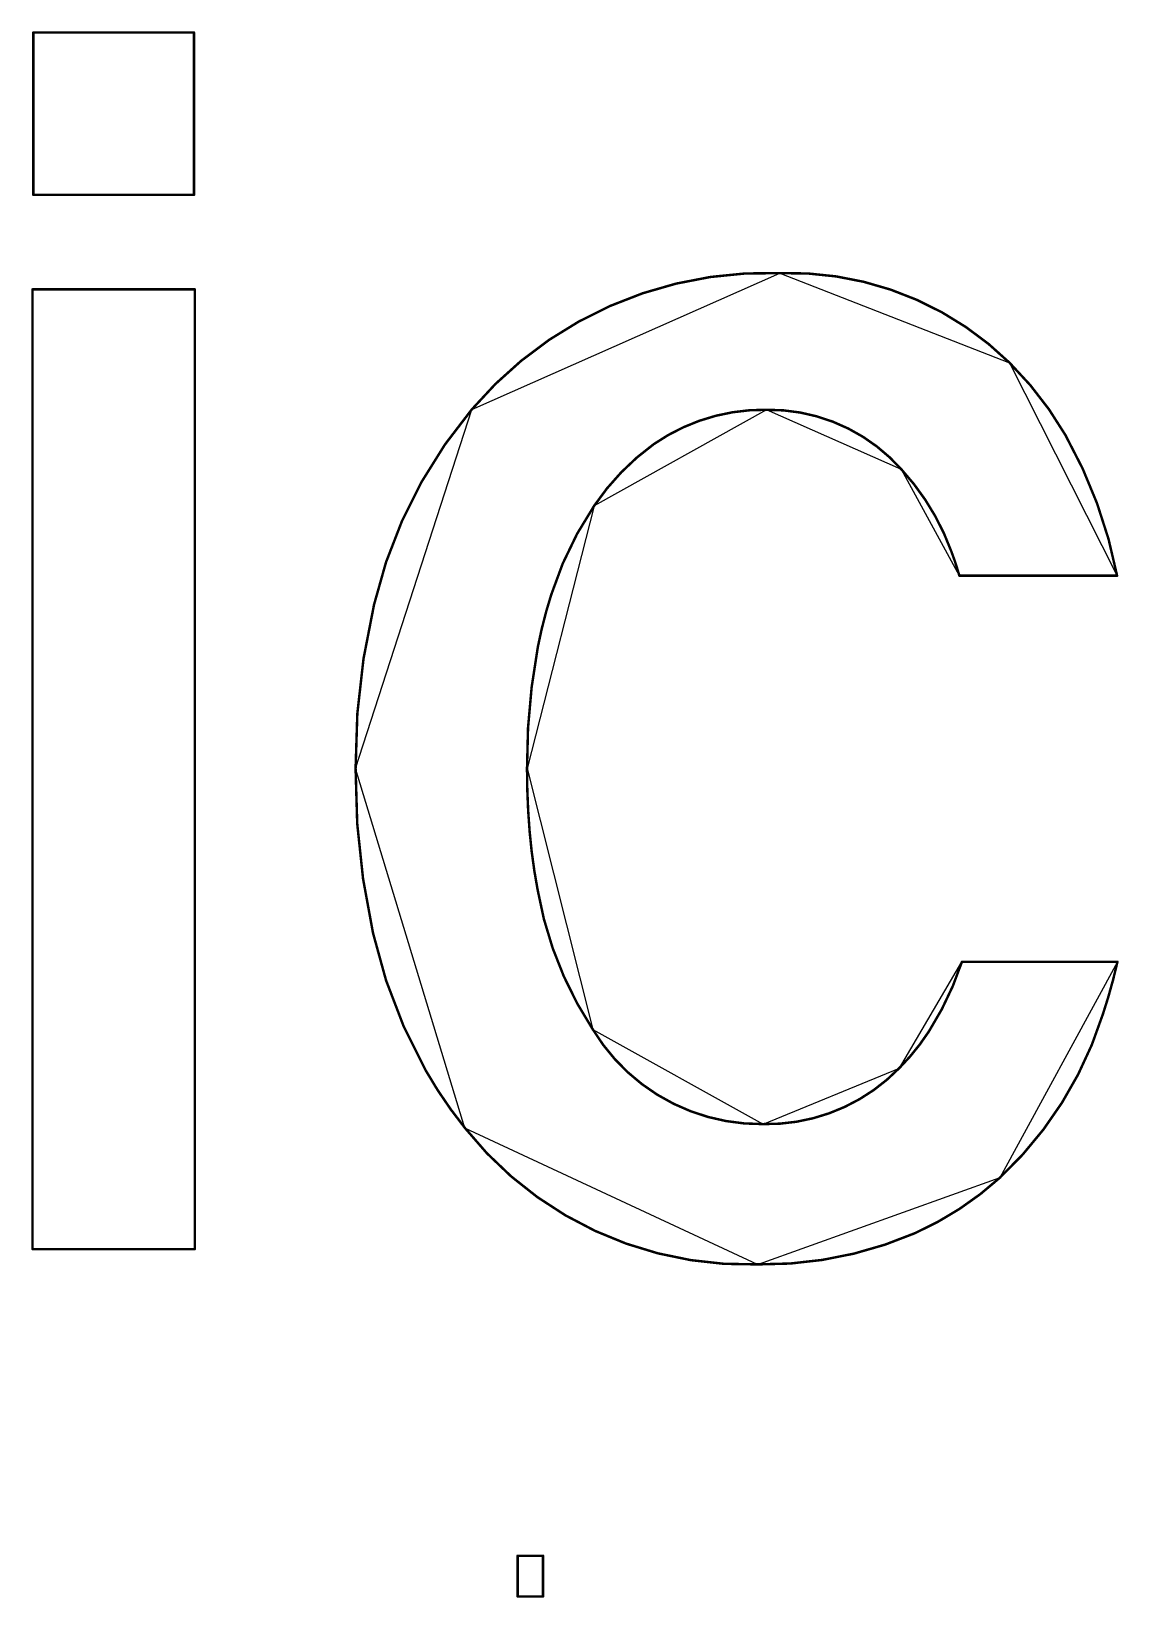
# Model space of a CAD drawing. Header units: inches. Extents: x 0 to 35.2, y -0.7 to 15.9.
# Drawn here: x 31.4874 to 31.7081, y -0.1736 to 0.1441 of the extents above; entities that cross this region are included whole.
import ezdxf

# ---------------------------------------------------------------- set-up
doc = ezdxf.new("R2010")
doc.units = ezdxf.units.IN
doc.header["$MEASUREMENT"] = 0
doc.layers.add('Board Outline', color=216, linetype='Continuous')

msp = doc.modelspace()

# ---------------------------------------------------------------- linework, layer by layer
at = {"layer": 'Board Outline'}
for p, q in [((31.48782, 0.11093), (31.48782, 0.14385)), ((31.48782, 0.14385), (31.52042, 0.14385)), ((31.52042, 0.14385), (31.52042, 0.11093)), ((31.52042, 0.11093), (31.48782, 0.11093)), ((31.57678, 0.06737), (31.63932, 0.09505)), ((31.63932, 0.09505), (31.68592, 0.07688)), ((31.48766, -0.10294), (31.48766, 0.09176)), ((31.48766, 0.09176), (31.52058, 0.09176)), ((31.52058, 0.09176), (31.52058, -0.10294)), ((31.68592, 0.07688), (31.70776, 0.03367)), ((31.55322, -0.00547), (31.57678, 0.06737)), ((31.63664, 0.06733), (31.60164, 0.04786)), ((31.66401, 0.05521), (31.63664, 0.06733)), ((31.67575, 0.03367), (31.66401, 0.05521)), ((31.60164, 0.04786), (31.58801, -0.00547)), ((31.70776, 0.03367), (31.67575, 0.03367)), ((31.57542, -0.07837), (31.55322, -0.00547)), ((31.58801, -0.00547), (31.60136, -0.05836)), ((31.66357, -0.0662), (31.67627, -0.04466)), ((31.67627, -0.04466), (31.70783, -0.04466)), ((31.70783, -0.04466), (31.68396, -0.08846)), ((31.60136, -0.05836), (31.6359, -0.07757)), ((31.6359, -0.07757), (31.66357, -0.0662)), ((31.63478, -0.10603), (31.57542, -0.07837)), ((31.68396, -0.08846), (31.63489, -0.10603)), ((31.52058, -0.10294), (31.48766, -0.10294)), ((31.63489, -0.10603), (31.63478, -0.10603)), ((31.5861, -0.17339), (31.5861, -0.16513)), ((31.5861, -0.16513), (31.59126, -0.16513)), ((31.59126, -0.16513), (31.59126, -0.17339)), ((31.59126, -0.17339), (31.5861, -0.17339))]:
    msp.add_line(p, q, dxfattribs=at)
for points in [[(31.48782, 0.14385, 0.0005, 0.0005, 0), (31.52042, 0.14385, 0.0005, 0.0005, 0)], [(31.48782, 0.11093, 0.0005, 0.0005, 0), (31.48782, 0.14385, 0.0005, 0.0005, 0)], [(31.52042, 0.11093, 0.0005, 0.0005, 0), (31.52042, 0.14385, 0.0005, 0.0005, 0)], [(31.48782, 0.11093, 0.0005, 0.0005, 0), (31.52042, 0.11093, 0.0005, 0.0005, 0)], [(31.57678, 0.06737, 0.0005, 0.0005, -0.229535), (31.63932, 0.09505, 0.0005, 0.0005, 0)], [(31.63932, 0.09505, 0.0005, 0.0005, -0.204433), (31.68592, 0.07688, 0.0005, 0.0005, 0)], [(31.48766, 0.09176, 0.0005, 0.0005, 0), (31.52058, 0.09176, 0.0005, 0.0005, 0)], [(31.48766, -0.10294, 0.0005, 0.0005, 0), (31.48766, 0.09176, 0.0005, 0.0005, 0)], [(31.52058, -0.10294, 0.0005, 0.0005, 0), (31.52058, 0.09176, 0.0005, 0.0005, 0)], [(31.68592, 0.07688, 0.0005, 0.0005, -0.066861), (31.69727, 0.0622, 0.0005, 0.0005, 0)], [(31.55697, 0.02782, 0.0005, 0.0005, -0.118652), (31.57678, 0.06737, 0.0005, 0.0005, 0)], [(31.61374, 0.06036, 0.0005, 0.0005, -0.156875), (31.63664, 0.06733, 0.0005, 0.0005, 0)], [(31.63664, 0.06733, 0.0005, 0.0005, -0.218381), (31.66401, 0.05521, 0.0005, 0.0005, 0)], [(31.60164, 0.04786, 0.0005, 0.0005, -0.088697), (31.61374, 0.06036, 0.0005, 0.0005, 0)], [(31.69727, 0.0622, 0.0005, 0.0005, -0.081742), (31.70776, 0.03367, 0.0005, 0.0005, 0)], [(31.66401, 0.05521, 0.0005, 0.0005, -0.098849), (31.6741, 0.03865, 0.0005, 0.0005, 0)], [(31.59295, 0.02989, 0.0005, 0.0005, -0.072355), (31.60164, 0.04786, 0.0005, 0.0005, 0)], [(31.6741, 0.03865, 0.0005, 0.0005, -0.020373), (31.67575, 0.03367, 0.0005, 0.0005, 0)], [(31.67575, 0.03367, 0.0005, 0.0005, 0), (31.70776, 0.03367, 0.0005, 0.0005, 0)], [(31.59021, 0.01923, 0.0005, 0.0005, -0.030155), (31.59295, 0.02989, 0.0005, 0.0005, 0)], [(31.55322, -0.00547, 0.0005, 0.0005, -0.060397), (31.55697, 0.02782, 0.0005, 0.0005, 0)], [(31.58801, -0.00547, 0.0005, 0.0005, -0.048197), (31.59021, 0.01923, 0.0005, 0.0005, 0)], [(31.55676, -0.03883, 0.0005, 0.0005, -0.057017), (31.55322, -0.00547, 0.0005, 0.0005, 0)], [(31.58855, -0.01833, 0.0005, 0.0005, -0.02184), (31.58801, -0.00547, 0.0005, 0.0005, 0)], [(31.59016, -0.03004, 0.0005, 0.0005, -0.025688), (31.58855, -0.01833, 0.0005, 0.0005, 0)], [(31.60136, -0.05836, 0.0005, 0.0005, -0.103461), (31.59016, -0.03004, 0.0005, 0.0005, 0)], [(31.56741, -0.06661, 0.0005, 0.0005, -0.072964), (31.55676, -0.03883, 0.0005, 0.0005, 0)], [(31.67627, -0.04466, 0.0005, 0.0005, -0.062995), (31.66955, -0.0588, 0.0005, 0.0005, 0)], [(31.67627, -0.04466, 0.0005, 0.0005, 0), (31.70783, -0.04466, 0.0005, 0.0005, 0)], [(31.70783, -0.04466, 0.0005, 0.0005, -0.025112), (31.70488, -0.05526, 0.0005, 0.0005, 0)], [(31.70488, -0.05526, 0.0005, 0.0005, -0.13007), (31.68396, -0.08846, 0.0005, 0.0005, 0)], [(31.6359, -0.07757, 0.0005, 0.0005, -0.266269), (31.60136, -0.05836, 0.0005, 0.0005, 0)], [(31.66955, -0.0588, 0.0005, 0.0005, -0.051746), (31.66357, -0.0662, 0.0005, 0.0005, 0)], [(31.57542, -0.07837, 0.0005, 0.0005, -0.040148), (31.56741, -0.06661, 0.0005, 0.0005, 0)], [(31.66357, -0.0662, 0.0005, 0.0005, -0.208437), (31.6359, -0.07757, 0.0005, 0.0005, 0)], [(31.63478, -0.10603, 0.0005, 0.0005, -0.236953), (31.57542, -0.07837, 0.0005, 0.0005, 0)], [(31.68396, -0.08846, 0.0005, 0.0005, -0.079228), (31.66676, -0.09969, 0.0005, 0.0005, 0)], [(31.66676, -0.09969, 0.0005, 0.0005, -0.106238), (31.63489, -0.10603, 0.0005, 0.0005, 0)], [(31.48766, -0.10294, 0.0005, 0.0005, 0), (31.49, -0.10294, 0.0005, 0.0005, 0)], [(31.49, -0.10294, 0.0005, 0.0005, 0), (31.52058, -0.10294, 0.0005, 0.0005, 0)], [(31.63478, -0.10603, 0.0005, 0.0005, 0), (31.63489, -0.10603, 0.0005, 0.0005, 0)], [(31.5861, -0.16513, 0.0005, 0.0005, 0), (31.59126, -0.16513, 0.0005, 0.0005, 0)], [(31.5861, -0.17339, 0.0005, 0.0005, 0), (31.5861, -0.16513, 0.0005, 0.0005, 0)], [(31.59126, -0.17339, 0.0005, 0.0005, 0), (31.59126, -0.16513, 0.0005, 0.0005, 0)], [(31.5861, -0.17339, 0.0005, 0.0005, 0), (31.59126, -0.17339, 0.0005, 0.0005, 0)]]:
    msp.add_lwpolyline(points, format="xyseb", dxfattribs=at)
for points in [[(31.48769, 0.14385, 0.00025, 0.00025, 1), (31.48794, 0.14385, 0.00025, 0.00025, 1)], [(31.48769, 0.14385, 0.00025, 0.00025, 1), (31.48794, 0.14385, 0.00025, 0.00025, 1)], [(31.5203, 0.14385, 0.00025, 0.00025, 1), (31.52055, 0.14385, 0.00025, 0.00025, 1)], [(31.5203, 0.14385, 0.00025, 0.00025, 1), (31.52055, 0.14385, 0.00025, 0.00025, 1)], [(31.48769, 0.11093, 0.00025, 0.00025, 1), (31.48794, 0.11093, 0.00025, 0.00025, 1)], [(31.48769, 0.11093, 0.00025, 0.00025, 1), (31.48794, 0.11093, 0.00025, 0.00025, 1)], [(31.5203, 0.11093, 0.00025, 0.00025, 1), (31.52055, 0.11093, 0.00025, 0.00025, 1)], [(31.5203, 0.11093, 0.00025, 0.00025, 1), (31.52055, 0.11093, 0.00025, 0.00025, 1)], [(31.6392, 0.09505, 0.00025, 0.00025, 1), (31.63945, 0.09505, 0.00025, 0.00025, 1)], [(31.6392, 0.09505, 0.00025, 0.00025, 1), (31.63945, 0.09505, 0.00025, 0.00025, 1)], [(31.48754, 0.09176, 0.00025, 0.00025, 1), (31.48779, 0.09176, 0.00025, 0.00025, 1)], [(31.48754, 0.09176, 0.00025, 0.00025, 1), (31.48779, 0.09176, 0.00025, 0.00025, 1)], [(31.52045, 0.09176, 0.00025, 0.00025, 1), (31.5207, 0.09176, 0.00025, 0.00025, 1)], [(31.52045, 0.09176, 0.00025, 0.00025, 1), (31.5207, 0.09176, 0.00025, 0.00025, 1)], [(31.6858, 0.07688, 0.00025, 0.00025, 1), (31.68605, 0.07688, 0.00025, 0.00025, 1)], [(31.6858, 0.07688, 0.00025, 0.00025, 1), (31.68605, 0.07688, 0.00025, 0.00025, 1)], [(31.57666, 0.06737, 0.00025, 0.00025, 1), (31.57691, 0.06737, 0.00025, 0.00025, 1)], [(31.57666, 0.06737, 0.00025, 0.00025, 1), (31.57691, 0.06737, 0.00025, 0.00025, 1)], [(31.63652, 0.06733, 0.00025, 0.00025, 1), (31.63677, 0.06733, 0.00025, 0.00025, 1)], [(31.63652, 0.06733, 0.00025, 0.00025, 1), (31.63677, 0.06733, 0.00025, 0.00025, 1)], [(31.61361, 0.06036, 0.00025, 0.00025, 1), (31.61386, 0.06036, 0.00025, 0.00025, 1)], [(31.61361, 0.06036, 0.00025, 0.00025, 1), (31.61386, 0.06036, 0.00025, 0.00025, 1)], [(31.69714, 0.0622, 0.00025, 0.00025, 1), (31.69739, 0.0622, 0.00025, 0.00025, 1)], [(31.69714, 0.0622, 0.00025, 0.00025, 1), (31.69739, 0.0622, 0.00025, 0.00025, 1)], [(31.66389, 0.05521, 0.00025, 0.00025, 1), (31.66414, 0.05521, 0.00025, 0.00025, 1)], [(31.66389, 0.05521, 0.00025, 0.00025, 1), (31.66414, 0.05521, 0.00025, 0.00025, 1)], [(31.60152, 0.04786, 0.00025, 0.00025, 1), (31.60177, 0.04786, 0.00025, 0.00025, 1)], [(31.60152, 0.04786, 0.00025, 0.00025, 1), (31.60177, 0.04786, 0.00025, 0.00025, 1)], [(31.67398, 0.03865, 0.00025, 0.00025, 1), (31.67423, 0.03865, 0.00025, 0.00025, 1)], [(31.67398, 0.03865, 0.00025, 0.00025, 1), (31.67423, 0.03865, 0.00025, 0.00025, 1)], [(31.67562, 0.03367, 0.00025, 0.00025, 1), (31.67587, 0.03367, 0.00025, 0.00025, 1)], [(31.67562, 0.03367, 0.00025, 0.00025, 1), (31.67587, 0.03367, 0.00025, 0.00025, 1)], [(31.70764, 0.03367, 0.00025, 0.00025, 1), (31.70789, 0.03367, 0.00025, 0.00025, 1)], [(31.70764, 0.03367, 0.00025, 0.00025, 1), (31.70789, 0.03367, 0.00025, 0.00025, 1)], [(31.59282, 0.02989, 0.00025, 0.00025, 1), (31.59307, 0.02989, 0.00025, 0.00025, 1)], [(31.59282, 0.02989, 0.00025, 0.00025, 1), (31.59307, 0.02989, 0.00025, 0.00025, 1)], [(31.55684, 0.02782, 0.00025, 0.00025, 1), (31.55709, 0.02782, 0.00025, 0.00025, 1)], [(31.55684, 0.02782, 0.00025, 0.00025, 1), (31.55709, 0.02782, 0.00025, 0.00025, 1)], [(31.59009, 0.01923, 0.00025, 0.00025, 1), (31.59034, 0.01923, 0.00025, 0.00025, 1)], [(31.59009, 0.01923, 0.00025, 0.00025, 1), (31.59034, 0.01923, 0.00025, 0.00025, 1)], [(31.5531, -0.00547, 0.00025, 0.00025, 1), (31.55335, -0.00547, 0.00025, 0.00025, 1)], [(31.5531, -0.00547, 0.00025, 0.00025, 1), (31.55335, -0.00547, 0.00025, 0.00025, 1)], [(31.58789, -0.00547, 0.00025, 0.00025, 1), (31.58814, -0.00547, 0.00025, 0.00025, 1)], [(31.58789, -0.00547, 0.00025, 0.00025, 1), (31.58814, -0.00547, 0.00025, 0.00025, 1)], [(31.58843, -0.01833, 0.00025, 0.00025, 1), (31.58868, -0.01833, 0.00025, 0.00025, 1)], [(31.58843, -0.01833, 0.00025, 0.00025, 1), (31.58868, -0.01833, 0.00025, 0.00025, 1)], [(31.59004, -0.03004, 0.00025, 0.00025, 1), (31.59029, -0.03004, 0.00025, 0.00025, 1)], [(31.59004, -0.03004, 0.00025, 0.00025, 1), (31.59029, -0.03004, 0.00025, 0.00025, 1)], [(31.55663, -0.03883, 0.00025, 0.00025, 1), (31.55688, -0.03883, 0.00025, 0.00025, 1)], [(31.55663, -0.03883, 0.00025, 0.00025, 1), (31.55688, -0.03883, 0.00025, 0.00025, 1)], [(31.67614, -0.04466, 0.00025, 0.00025, 1), (31.67639, -0.04466, 0.00025, 0.00025, 1)], [(31.67614, -0.04466, 0.00025, 0.00025, 1), (31.67639, -0.04466, 0.00025, 0.00025, 1)], [(31.70771, -0.04466, 0.00025, 0.00025, 1), (31.70796, -0.04466, 0.00025, 0.00025, 1)], [(31.70771, -0.04466, 0.00025, 0.00025, 1), (31.70796, -0.04466, 0.00025, 0.00025, 1)], [(31.70475, -0.05526, 0.00025, 0.00025, 1), (31.705, -0.05526, 0.00025, 0.00025, 1)], [(31.70475, -0.05526, 0.00025, 0.00025, 1), (31.705, -0.05526, 0.00025, 0.00025, 1)], [(31.60123, -0.05836, 0.00025, 0.00025, 1), (31.60148, -0.05836, 0.00025, 0.00025, 1)], [(31.60123, -0.05836, 0.00025, 0.00025, 1), (31.60148, -0.05836, 0.00025, 0.00025, 1)], [(31.66942, -0.0588, 0.00025, 0.00025, 1), (31.66967, -0.0588, 0.00025, 0.00025, 1)], [(31.66942, -0.0588, 0.00025, 0.00025, 1), (31.66967, -0.0588, 0.00025, 0.00025, 1)], [(31.56729, -0.06661, 0.00025, 0.00025, 1), (31.56754, -0.06661, 0.00025, 0.00025, 1)], [(31.56729, -0.06661, 0.00025, 0.00025, 1), (31.56754, -0.06661, 0.00025, 0.00025, 1)], [(31.66345, -0.0662, 0.00025, 0.00025, 1), (31.6637, -0.0662, 0.00025, 0.00025, 1)], [(31.66345, -0.0662, 0.00025, 0.00025, 1), (31.6637, -0.0662, 0.00025, 0.00025, 1)], [(31.57529, -0.07837, 0.00025, 0.00025, 1), (31.57554, -0.07837, 0.00025, 0.00025, 1)], [(31.57529, -0.07837, 0.00025, 0.00025, 1), (31.57554, -0.07837, 0.00025, 0.00025, 1)], [(31.63577, -0.07757, 0.00025, 0.00025, 1), (31.63602, -0.07757, 0.00025, 0.00025, 1)], [(31.63577, -0.07757, 0.00025, 0.00025, 1), (31.63602, -0.07757, 0.00025, 0.00025, 1)], [(31.68383, -0.08846, 0.00025, 0.00025, 1), (31.68408, -0.08846, 0.00025, 0.00025, 1)], [(31.68383, -0.08846, 0.00025, 0.00025, 1), (31.68408, -0.08846, 0.00025, 0.00025, 1)], [(31.66664, -0.09969, 0.00025, 0.00025, 1), (31.66689, -0.09969, 0.00025, 0.00025, 1)], [(31.66664, -0.09969, 0.00025, 0.00025, 1), (31.66689, -0.09969, 0.00025, 0.00025, 1)], [(31.48754, -0.10294, 0.00025, 0.00025, 1), (31.48779, -0.10294, 0.00025, 0.00025, 1)], [(31.48754, -0.10294, 0.00025, 0.00025, 1), (31.48779, -0.10294, 0.00025, 0.00025, 1)], [(31.48988, -0.10294, 0.00025, 0.00025, 1), (31.49013, -0.10294, 0.00025, 0.00025, 1)], [(31.48988, -0.10294, 0.00025, 0.00025, 1), (31.49013, -0.10294, 0.00025, 0.00025, 1)], [(31.52045, -0.10294, 0.00025, 0.00025, 1), (31.5207, -0.10294, 0.00025, 0.00025, 1)], [(31.52045, -0.10294, 0.00025, 0.00025, 1), (31.5207, -0.10294, 0.00025, 0.00025, 1)], [(31.63465, -0.10603, 0.00025, 0.00025, 1), (31.6349, -0.10603, 0.00025, 0.00025, 1)], [(31.63465, -0.10603, 0.00025, 0.00025, 1), (31.6349, -0.10603, 0.00025, 0.00025, 1)], [(31.63477, -0.10603, 0.00025, 0.00025, 1), (31.63502, -0.10603, 0.00025, 0.00025, 1)], [(31.63477, -0.10603, 0.00025, 0.00025, 1), (31.63502, -0.10603, 0.00025, 0.00025, 1)], [(31.58598, -0.16513, 0.00025, 0.00025, 1), (31.58623, -0.16513, 0.00025, 0.00025, 1)], [(31.58598, -0.16513, 0.00025, 0.00025, 1), (31.58623, -0.16513, 0.00025, 0.00025, 1)], [(31.59113, -0.16513, 0.00025, 0.00025, 1), (31.59138, -0.16513, 0.00025, 0.00025, 1)], [(31.59113, -0.16513, 0.00025, 0.00025, 1), (31.59138, -0.16513, 0.00025, 0.00025, 1)], [(31.58598, -0.17339, 0.00025, 0.00025, 1), (31.58623, -0.17339, 0.00025, 0.00025, 1)], [(31.58598, -0.17339, 0.00025, 0.00025, 1), (31.58623, -0.17339, 0.00025, 0.00025, 1)], [(31.59113, -0.17339, 0.00025, 0.00025, 1), (31.59138, -0.17339, 0.00025, 0.00025, 1)], [(31.59113, -0.17339, 0.00025, 0.00025, 1), (31.59138, -0.17339, 0.00025, 0.00025, 1)]]:
    msp.add_lwpolyline(points, format="xyseb", close=True, dxfattribs=at)

doc.saveas('drawing.dxf')
